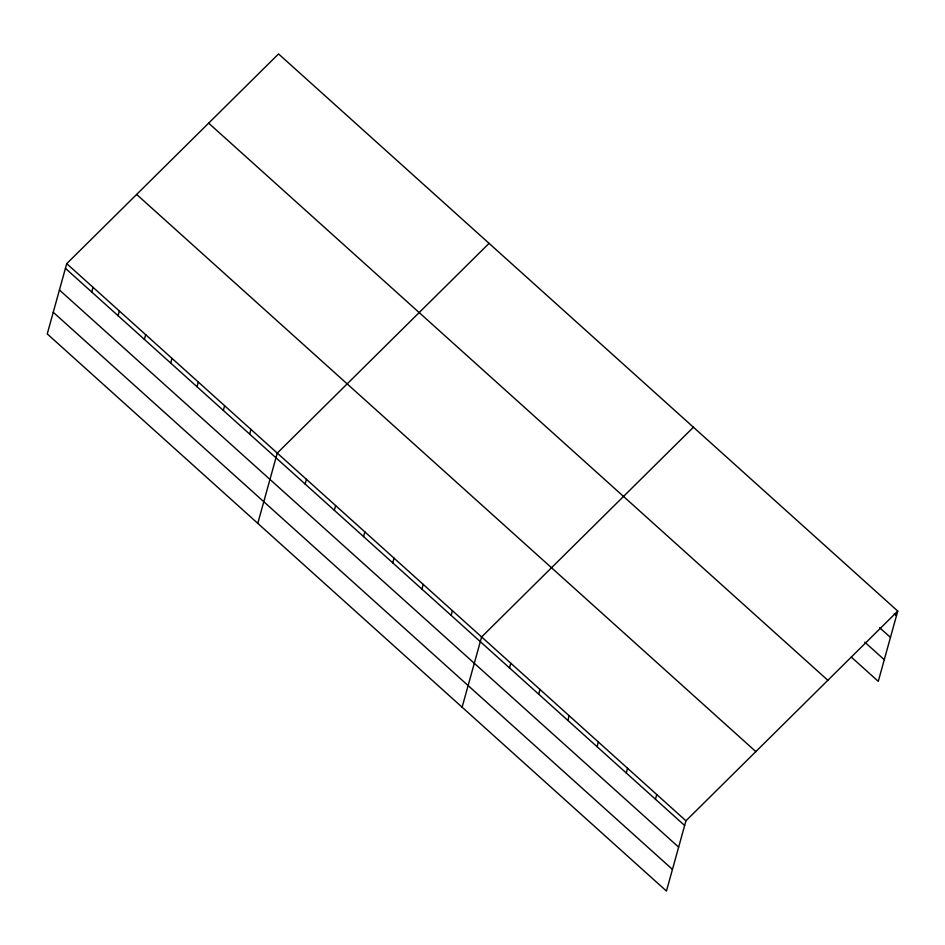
<?xml version="1.0" encoding="UTF-8"?>
<svg xmlns="http://www.w3.org/2000/svg" width="945" height="945" viewBox="0 0 945 945"><rect width="100%" height="100%" fill="white"/><g stroke="black" fill="none" stroke-linecap="round" stroke-linejoin="round"><path stroke-width="1.42" d="M66.729 263.655L47.25 333.916L666.449 891.064L685.94 820.803L897.75 611.084L278.551 53.936L66.729 263.655L685.94 820.803M91.748 292.017L93.047 287.339M118.066 315.701L119.365 311.011M144.384 339.385L145.684 334.695M170.702 363.057L172.002 358.379M197.021 386.741L198.32 382.052M223.327 410.413L224.626 405.736M249.645 434.098L250.945 429.408M257.784 523.353L277.263 453.092L489.073 243.361M305.152 484.041L306.452 479.351M334.353 510.3L335.64 505.622M363.541 536.571L364.841 531.881M392.73 562.842L394.03 558.152M421.919 589.101L423.218 584.423M451.108 615.372L452.407 610.683M462.117 707.203L481.607 636.954L693.417 427.223M509.497 667.902L510.796 663.213M538.685 694.162L539.985 689.484M567.874 720.433L569.173 715.743M597.063 746.692L598.362 742.014M626.263 772.963L627.563 768.273M655.452 799.222L656.751 794.544M897.75 611.084L878.271 681.345L851.232 657.023M894.289 613.825L896.451 615.762M879.641 627.681L890.45 637.403M864.805 642.187L884.272 659.704M208.644 123.145L827.855 680.294M136.635 194.446L755.835 751.594M65.429 268.345L684.641 825.493M59.429 289.985L678.64 847.133M53.251 312.275L672.462 869.424"/></g></svg>
